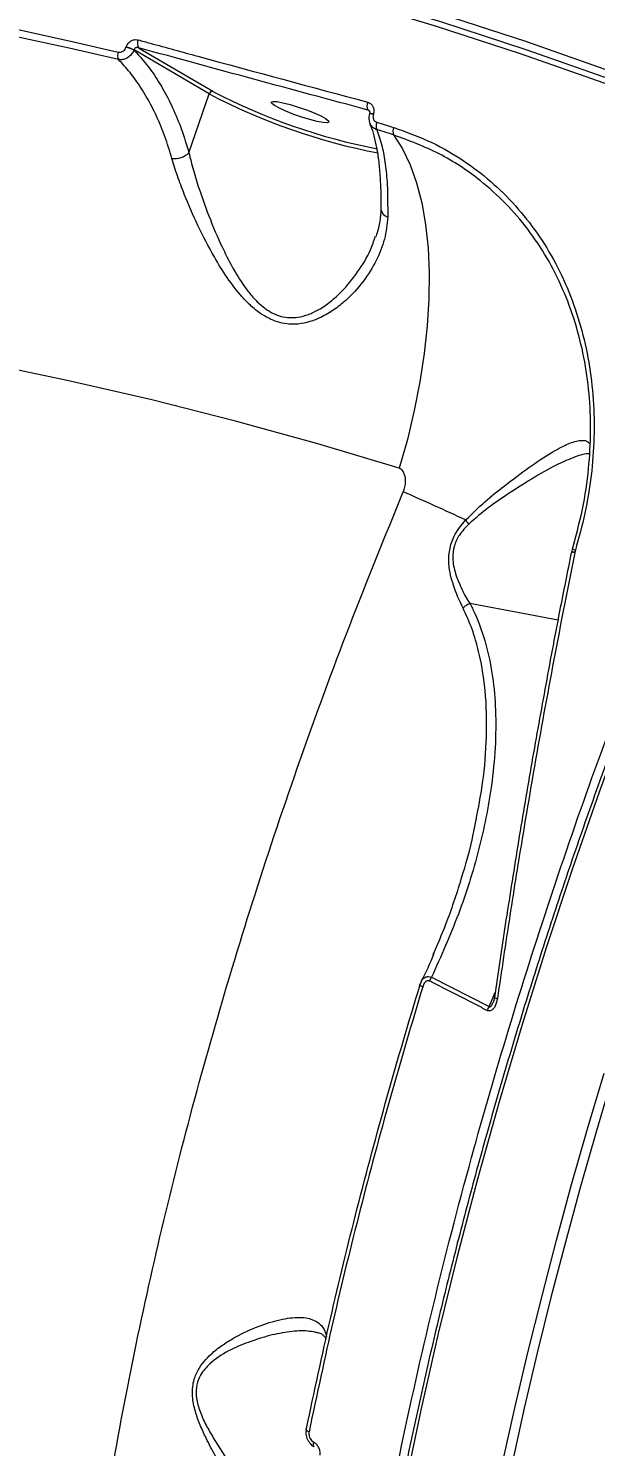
# Model space of a CAD drawing. Header units: millimetres. Extents: x -10374 to 11119, y -8221 to 9433.
# Drawn here: x -2638.8 to -2555.2, y -4947.2 to -4738.4 of the extents above; entities that cross this region are included whole.
import ezdxf

# ---------------------------------------------------------------- set-up
doc = ezdxf.new("R2010")
doc.units = ezdxf.units.MM
for name, color, linetype in [('DIKOM_ОБЪЕКТ', 7, 'Continuous'), ('DIKOM_РАЗМЕР_ЗОНА', 7, 'Continuous'), ('DIKOM_РАЗМЕР_ОБЪЕКТА', 7, 'Continuous')]:
    doc.layers.add(name, color=color, linetype=linetype)
doc.styles.add('style1', font='arial.ttf', dxfattribs={"width": 0.8})
doc.dimstyles.new('1-50', dxfattribs={"dimtxt": 300, "dimasz": 200, "dimexe": 100, "dimexo": 0, "dimgap": 100, "dimtad": 0, "dimdec": 0, "dimtxsty": 'style1', "dimcen": 0, "dimclrd": 7, "dimclre": 7, "dimadec": 1, "dimazin": 2, "dimtfac": 1, "dimtdec": 0, "dimtmove": 1, "dimatfit": 3, "dimfxl": 0, "dimlwd": 25, "dimlwe": 18, "dimarcsym": 0})

# ---------------------------------------------------------------- blocks, each defined once
blk = doc.blocks.new('*D16')
at = {"layer": 'Defpoints', "color": 0, "transparency": 16777216}
for p in [(-9045.1, 5161.67), (3694.49, 5161.67), (1813.16, -6719.94)]:
    blk.add_point(p, dxfattribs=at)
at = {"layer": 'DIKOM_РАЗМЕР_ОБЪЕКТА', "color": 7, "lineweight": 18, "transparency": 16777216}
for p, q in [((3694.49, 5161.67), (-9145.1, 5161.67)), ((1813.16, -6719.94), (-9145.1, -6719.94))]:
    blk.add_line(p, q, dxfattribs=at)
at = {"layer": 'DIKOM_РАЗМЕР_ОБЪЕКТА', "color": 7, "lineweight": 25, "transparency": 16777216}
for p, q in [((-9045.1, 4961.67), (-9045.1, -0.45)), ((-9045.1, -6519.94), (-9045.1, -1080.23))]:
    blk.add_line(p, q, dxfattribs=at)
at = {"layer": 'DIKOM_РАЗМЕР_ОБЪЕКТА', "color": 7, "transparency": 16777216}
for points in [[(-9078.43, 4961.67), (-9011.76, 4961.67), (-9045.1, 5161.67)], [(-9078.43, -6519.94), (-9011.76, -6519.94), (-9045.1, -6719.94)]]:
    blk.add_solid(points, dxfattribs=at)
at = {"layer": 'DIKOM_РАЗМЕР_ОБЪЕКТА', "color": 0, "transparency": 16777216, "insert": (-9045.1, -540.34), "char_height": 300, "attachment_point": 5, "rotation": 90, "style": 'style1'}
blk.add_mtext('11900', dxfattribs=at)
blk = doc.blocks.new('*D13')
at = {"layer": 'Defpoints', "color": 0, "transparency": 16777216}
for p in [(-10176.97, 7112.81), (3082.33, 7112.81), (2015.48, -8221.4)]:
    blk.add_point(p, dxfattribs=at)
at = {"layer": 'DIKOM_РАЗМЕР_ЗОНА', "color": 7, "lineweight": 18, "transparency": 16777216}
for p, q in [((3082.33, 7112.81), (-10276.97, 7112.81)), ((2015.48, -8221.4), (-10276.97, -8221.4))]:
    blk.add_line(p, q, dxfattribs=at)
at = {"layer": 'DIKOM_РАЗМЕР_ЗОНА', "color": 7, "lineweight": 25, "transparency": 16777216}
for p, q in [((-10176.97, 6912.81), (-10176.97, -14.41)), ((-10176.97, -8021.4), (-10176.97, -1094.19))]:
    blk.add_line(p, q, dxfattribs=at)
at = {"layer": 'DIKOM_РАЗМЕР_ЗОНА', "color": 7, "transparency": 16777216}
for points in [[(-10210.3, 6912.81), (-10143.64, 6912.81), (-10176.97, 7112.81)], [(-10210.3, -8021.4), (-10143.64, -8021.4), (-10176.97, -8221.4)]]:
    blk.add_solid(points, dxfattribs=at)
at = {"layer": 'DIKOM_РАЗМЕР_ЗОНА', "color": 0, "transparency": 16777216, "insert": (-10176.97, -554.3), "char_height": 300, "attachment_point": 5, "rotation": 90, "style": 'style1'}
blk.add_mtext('15300', dxfattribs=at)

msp = doc.modelspace()

# ---------------------------------------------------------------- linework, layer by layer
at = {"layer": 'DIKOM_ОБЪЕКТ', "color": 7, "linetype": 'Continuous', "lineweight": 15}
for p, q in [((-2624.37, -4741.15), (-2624.37, -4741.13)), ((-2623.2, -4741.54), (-2623.21, -4741.56)), ((-2612.13, -4748.01), (-2623.2, -4741.54)), ((-2622.53, -4741.23), (-2611.57, -4747.64)), ((-2615.11, -4756.69), (-2612.13, -4748.01)), ((-2588.46, -4750.65), (-2588.7, -4750.4)), ((-2588.48, -4750.92), (-2588.49, -4750.95)), ((-2587.92, -4751.01), (-2587.93, -4751.04)), ((-2586.82, -4764.95), (-2586.82, -4764.98)), ((-2558.74, -4815.47), (-2558.75, -4815.52)), ((-2558.24, -4815.52), (-2558.25, -4815.57)), ((-2558.16, -4815.17), (-2558.24, -4815.52)), ((-2573.72, -4823), (-2560.72, -4825.43)), ((-2580.9, -4878.72), (-2581.06, -4879.16)), ((-2579.34, -4878.04), (-2570.86, -4882.37)), ((-2570.86, -4882.37), (-2569.97, -4880.3))]:
    msp.add_line(p, q, dxfattribs=at)
at = {"layer": 'DIKOM_ОБЪЕКТ', "color": 7, "linetype": 'Continuous', "lineweight": 15, "flags": 128}
for points in [[(-2518.14, -4760.97), (-2529.85, -4755.89), (-2541.77, -4751.06), (-2553.9, -4746.46), (-2566.25, -4742.12), (-2578.79, -4738.03), (-2591.52, -4734.2), (-2604.43, -4730.62), (-2617.51, -4727.3), (-2630.76, -4724.24), (-2644.17, -4721.45), (-2657.72, -4718.92), (-2671.41, -4716.66), (-2685.22, -4714.67), (-2699.16, -4712.94), (-2713.21, -4711.49), (-2727.36, -4710.31), (-2741.6, -4709.4), (-2755.92, -4708.77), (-2770.32, -4708.4), (-2784.78, -4708.32), (-2799.3, -4708.5)], [(-2799.25, -4706.56), (-2784.69, -4706.37), (-2770.19, -4706.46), (-2755.75, -4706.82), (-2741.38, -4707.46), (-2727.09, -4708.37), (-2712.9, -4709.55), (-2698.81, -4711.01), (-2684.83, -4712.74), (-2670.97, -4714.74), (-2657.24, -4717.01), (-2643.65, -4719.54), (-2630.21, -4722.34), (-2616.92, -4725.41), (-2603.79, -4728.74), (-2590.84, -4732.33), (-2578.07, -4736.18), (-2565.5, -4740.28), (-2553.12, -4744.63), (-2540.94, -4749.24), (-2528.98, -4754.09), (-2517.25, -4759.18)], [(-2799.08, -4707.77), (-2784.53, -4707.58), (-2770.04, -4707.67), (-2755.6, -4708.03), (-2741.24, -4708.67), (-2726.97, -4709.58), (-2712.79, -4710.76), (-2698.71, -4712.22), (-2684.73, -4713.95), (-2670.88, -4715.94), (-2657.16, -4718.21), (-2643.58, -4720.74), (-2630.15, -4723.55), (-2616.87, -4726.61), (-2603.75, -4729.94), (-2590.81, -4733.52), (-2578.05, -4737.37), (-2565.48, -4741.47), (-2553.11, -4745.82), (-2540.94, -4750.42), (-2528.99, -4755.27), (-2517.26, -4760.36)], [(-2684.82, -4730.79), (-2677.26, -4731.89), (-2669.74, -4733.07), (-2662.26, -4734.33), (-2654.82, -4735.68), (-2647.42, -4737.1), (-2640.07, -4738.61), (-2632.77, -4740.19), (-2625.51, -4741.86)], [(-2625.5, -4742.96), (-2632.75, -4741.29), (-2640.05, -4739.71), (-2647.4, -4738.2), (-2654.79, -4736.78), (-2662.22, -4735.44), (-2669.7, -4734.18), (-2677.21, -4733), (-2684.77, -4731.9)], [(-2600.18, -4749.59), (-2598.99, -4749.95), (-2597.78, -4750.38), (-2596.65, -4750.82), (-2595.68, -4751.26), (-2594.97, -4751.66), (-2594.55, -4751.97), (-2594.48, -4752.18), (-2594.75, -4752.28), (-2595.34, -4752.24), (-2596.21, -4752.08), (-2597.28, -4751.81), (-2598.46, -4751.45), (-2599.67, -4751.03), (-2600.81, -4750.58), (-2601.77, -4750.14), (-2602.49, -4749.75), (-2602.9, -4749.44), (-2602.97, -4749.22), (-2602.7, -4749.13), (-2602.11, -4749.16), (-2601.25, -4749.32), (-2600.18, -4749.59)], [(-2587.42, -4752.19), (-2587.11, -4752.29), (-2586.8, -4752.39), (-2586.48, -4752.48), (-2586.17, -4752.58), (-2585.86, -4752.67), (-2585.55, -4752.77), (-2585.24, -4752.87), (-2584.93, -4752.97)], [(-2584.95, -4754.06), (-2585.26, -4753.96), (-2585.57, -4753.86), (-2585.88, -4753.77), (-2586.19, -4753.67), (-2586.5, -4753.57), (-2586.81, -4753.48), (-2587.12, -4753.38), (-2587.44, -4753.29)], [(-2584.95, -4754.06), (-2583.65, -4756.1), (-2582.52, -4758.46), (-2581.57, -4761.12), (-2580.81, -4764.07), (-2580.24, -4767.27), (-2579.87, -4770.71), (-2579.71, -4774.36), (-2579.75, -4778.18), (-2579.99, -4782.15), (-2580.43, -4786.24), (-2581.07, -4790.42), (-2581.9, -4794.65), (-2582.92, -4798.9), (-2584.11, -4803.14)], [(-2516.43, -4761.38), (-2521.8, -4772.3), (-2527, -4783.32), (-2532.04, -4794.41), (-2536.91, -4805.58), (-2541.61, -4816.82), (-2546.14, -4828.1), (-2550.48, -4839.43), (-2554.64, -4850.8), (-2558.62, -4862.19), (-2562.4, -4873.59), (-2565.99, -4885), (-2569.39, -4896.41), (-2572.58, -4907.8), (-2575.57, -4919.17), (-2578.36, -4930.5), (-2580.94, -4941.8), (-2583.31, -4953.04)], [(-2584.11, -4803.14), (-2596.1, -4799.54), (-2608.25, -4796.18), (-2620.57, -4793.07), (-2633.04, -4790.19), (-2645.66, -4787.56), (-2658.41, -4785.19), (-2671.29, -4783.05), (-2684.29, -4781.18), (-2697.4, -4779.55), (-2710.62, -4778.17), (-2723.93, -4777.05)], [(-2558.63, -4815.02), (-2558.63, -4815.02), (-2558.6, -4815.02)], [(-2581.08, -4879.16), (-2581.07, -4879.14), (-2581.04, -4879.12)], [(-2580.66, -4879.47), (-2580.77, -4879.41), (-2580.88, -4879.36), (-2580.96, -4879.31), (-2581.02, -4879.26), (-2581.06, -4879.21), (-2581.08, -4879.17), (-2581.08, -4879.16)], [(-2570.53, -4957.47), (-2568.83, -4949.38), (-2567.02, -4941.26), (-2565.1, -4933.12), (-2563.07, -4924.96), (-2560.94, -4916.78), (-2558.71, -4908.59), (-2556.37, -4900.38), (-2553.92, -4892.17)], [(-2552.63, -4892.51), (-2555.07, -4900.7), (-2557.4, -4908.89), (-2559.63, -4917.06), (-2561.76, -4925.22), (-2563.78, -4933.37), (-2565.7, -4941.49), (-2567.5, -4949.59), (-2569.2, -4957.67)], [(-2597.82, -4944.59), (-2597.82, -4944.57), (-2597.78, -4944.52)], [(-2597.41, -4944.97), (-2597.53, -4944.92), (-2597.63, -4944.86), (-2597.71, -4944.8), (-2597.77, -4944.74), (-2597.81, -4944.68), (-2597.82, -4944.62), (-2597.82, -4944.59)], [(-2596.76, -4946.47), (-2596.8, -4946.68), (-2596.81, -4946.86), (-2596.78, -4947.01), (-2596.72, -4947.12), (-2596.66, -4947.17)]]:
    msp.add_lwpolyline(points, dxfattribs=at)
at = {"layer": 'DIKOM_ОБЪЕКТ', "color": 7, "linetype": 'Continuous', "lineweight": 15}
for centre, radius, start, end in [((-2626.16, -4748.07), 7.17, 65.669, 75.5333), ((-2626.17, -4748.1), 7.18, 65.6747, 75.5191), ((-2621.47, -4740.61), 1.22, 153.6018, 210.1725), ((-2624.11, -4742.4), 1.5, 159.036, 201.9585), ((-2611.63, -4748.15), 0.513, 82.5037, 164.6179), ((-2570.36, -4668.42), 89.89, 242.3108, 259.1754), ((-2571.09, -4670.52), 87.1, 242.3093, 259.2451), ((-2587.72, -4749.76), 1.17, 153.5492, 213.1892), ((-2588.4, -4752.18), 1.24, 67.889, 94.1456), ((-2588.39, -4752.16), 1.24, 67.9665, 94.1641), ((-2586.21, -4752.76), 1.33, 154.9583, 203.2396), ((-2583.73, -4753.53), 1.33, 154.7256, 203.2712), ((-2617.25, -4754.44), 3.11, 263.3125, 313.4426), ((-2585.41, -4764.79), 1.42, 187.9728, 253.1329), ((-2754.63, -5198.62), 427.73, 65.0691, 66.419), ((-2570.64, -4808.37), 4.4, 212.8067, 222.7419), ((-2558.85, -4818.1), 2.6, 76.7803, 87.7733), ((-2558.69, -4817.46), 1.99, 76.892, 91.3277), ((-2557.05, -4811.1), 4.22, 248.0234, 254.7764), ((-2577.79, -4879.27), 1.98, 141.5582, 161.0581), ((-2569.6, -4880.33), 0.852, 234.9498, 266.7355), ((-2569.37, -4883.61), 1.94, 140.1644, 160.1038)]:
    msp.add_arc(centre, radius, start, end, dxfattribs=at)
for points, knots in [([(-2625.51, -4741.86), (-2625.51, -4741.86), (-2625.41, -4741.88), (-2625.2, -4741.9), (-2624.94, -4741.82), (-2624.7, -4741.66), (-2624.5, -4741.45), (-2624.41, -4741.25), (-2624.37, -4741.15)], [0, 0, 0, 0, 0.004814, 0.219705, 0.435809, 0.568539, 0.793792, 1, 1, 1, 1]), ([(-2623.21, -4741.56), (-2623.3, -4741.75), (-2623.49, -4742.13), (-2623.9, -4742.54), (-2624.38, -4742.84), (-2624.91, -4743.02), (-2625.3, -4742.98), (-2625.5, -4742.96)], [0, 0, 0, 0, 0.20439, 0.43008, 0.563225, 0.780178, 1, 1, 1, 1]), ([(-2624.37, -4741.13), (-2624.33, -4741.03), (-2624.23, -4740.77), (-2623.95, -4740.42), (-2623.53, -4740.13), (-2623.04, -4739.99), (-2622.73, -4740.05), (-2622.57, -4740.07)], [0, 0, 0, 0, 0.134326, 0.346946, 0.563349, 0.781868, 1, 1, 1, 1]), ([(-2623.21, -4741.56), (-2622.32, -4742.55), (-2620.81, -4744.25), (-2618.95, -4747.18), (-2617.47, -4750.05), (-2616.17, -4753.2), (-2615.46, -4755.53), (-2615.11, -4756.69)], [0, 0, 0, 0, 0.25905, 0.441632, 0.6242, 0.812097, 1, 1, 1, 1]), ([(-2622.53, -4741.23), (-2622.59, -4741.21), (-2622.72, -4741.19), (-2622.9, -4741.21), (-2623.06, -4741.3), (-2623.16, -4741.42), (-2623.19, -4741.5), (-2623.2, -4741.54)], [0, 0, 0, 0, 0.231322, 0.45584, 0.668747, 0.872329, 1, 1, 1, 1]), ([(-2622.57, -4740.07), (-2621.98, -4740.23), (-2619.05, -4741.04), (-2607.72, -4744.14), (-2597.09, -4747), (-2588.77, -4749.24)], [0, 0, 0, 0, 0.051723, 0.258562, 1, 1, 1, 1]), ([(-2588.7, -4750.4), (-2594.31, -4748.9), (-2605.52, -4745.88), (-2616.86, -4742.78), (-2622.53, -4741.23)], [0, 0, 0, 0, 0.499915, 1, 1, 1, 1]), ([(-2617.61, -4757.53), (-2617.94, -4756.43), (-2618.61, -4754.25), (-2619.87, -4751.24), (-2621.31, -4748.43), (-2622.91, -4745.97), (-2624.33, -4744.18), (-2625.21, -4743.27), (-2625.5, -4742.96)], [0, 0, 0, 0, 0.182792, 0.36559, 0.553737, 0.741896, 0.914186, 1, 1, 1, 1]), ([(-2588.77, -4749.24), (-2588.63, -4749.29), (-2588.34, -4749.41), (-2588.02, -4749.76), (-2587.85, -4750.21), (-2587.82, -4750.65), (-2587.9, -4750.91), (-2587.92, -4751.01)], [0, 0, 0, 0, 0.218203, 0.436715, 0.652974, 0.865706, 1, 1, 1, 1]), ([(-2588.54, -4750.5), (-2588.55, -4750.49), (-2588.59, -4750.43), (-2588.66, -4750.42), (-2588.7, -4750.4)], [0, 0, 0, 0, 0.296443, 1, 1, 1, 1]), ([(-2588.49, -4750.95), (-2588.49, -4750.95), (-2588.59, -4751.2), (-2588.64, -4751.71), (-2588.5, -4752.16), (-2588.43, -4752.36)], [0, 0, 0, 0, 0.003379, 0.556299, 1, 1, 1, 1]), ([(-2588.54, -4750.5), (-2588.53, -4750.51), (-2588.49, -4750.53), (-2588.46, -4750.62), (-2588.44, -4750.76), (-2588.46, -4750.86), (-2588.48, -4750.92), (-2588.48, -4750.92)], [0, 0, 0, 0, 0.176823, 0.516092, 0.756916, 0.970561, 1, 1, 1, 1]), ([(-2587.93, -4751.04), (-2587.94, -4751.05), (-2587.97, -4751.17), (-2588, -4751.41), (-2587.95, -4751.68), (-2587.83, -4751.91), (-2587.66, -4752.09), (-2587.49, -4752.16), (-2587.42, -4752.19)], [0, 0, 0, 0, 0.033915, 0.252242, 0.470389, 0.598119, 0.819495, 1, 1, 1, 1]), ([(-2588.47, -4752.41), (-2588.37, -4752.62), (-2588.11, -4753.24), (-2587.73, -4754.59), (-2587.35, -4756.42), (-2587.06, -4758.54), (-2586.89, -4760.93), (-2586.81, -4763.09), (-2586.84, -4764.52), (-2586.85, -4764.99)], [0, 0, 0, 0, 0.084984, 0.247286, 0.411746, 0.578461, 0.74698, 0.916666, 1, 1, 1, 1]), ([(-2587.44, -4753.29), (-2587.59, -4753.22), (-2587.93, -4753.07), (-2588.26, -4752.73), (-2588.38, -4752.47), (-2588.42, -4752.39)], [0, 0, 0, 0, 0.363934, 0.811794, 1, 1, 1, 1]), ([(-2587.44, -4753.29), (-2587.15, -4754.08), (-2586.63, -4755.55), (-2586.15, -4758.32), (-2585.81, -4761.67), (-2585.82, -4764.5), (-2585.82, -4766.15)], [0, 0, 0, 0, 0.258074, 0.475, 0.694074, 1, 1, 1, 1]), ([(-2558.6, -4815.02), (-2558.07, -4813.07), (-2557, -4809.17), (-2556.15, -4803.33), (-2555.83, -4797.64), (-2556.06, -4792.14), (-2556.82, -4786.78), (-2558.12, -4781.62), (-2559.95, -4776.7), (-2562.28, -4772.1), (-2565.11, -4767.88), (-2568.4, -4764.07), (-2572.67, -4760.22), (-2578.1, -4756.6), (-2582.67, -4754.91), (-2584.95, -4754.06)], [0, 0, 0, 0, 0.076608, 0.153217, 0.224231, 0.295474, 0.366489, 0.437486, 0.508711, 0.579714, 0.650701, 0.721912, 0.792904, 0.896455, 1, 1, 1, 1]), ([(-2584.93, -4752.97), (-2583.23, -4753.57), (-2579.84, -4754.77), (-2575.23, -4757.35), (-2571.05, -4760.42), (-2567.36, -4763.94), (-2564.09, -4767.92), (-2561.32, -4772.33), (-2559.05, -4777.1), (-2557.3, -4782.18), (-2556.1, -4787.51), (-2555.45, -4793.02), (-2555.33, -4798.61), (-2555.76, -4804.2), (-2556.66, -4809.75), (-2557.66, -4813.37), (-2558.16, -4815.17)], [0, 0, 0, 0, 0.075111, 0.150212, 0.221281, 0.292577, 0.363644, 0.434773, 0.506124, 0.57725, 0.648341, 0.719659, 0.790753, 0.860431, 0.930317, 1, 1, 1, 1]), ([(-2585.82, -4766.15), (-2585.93, -4767.24), (-2586.15, -4769.42), (-2587.44, -4772.63), (-2589.36, -4775.72), (-2591.57, -4778.13), (-2593.73, -4779.85), (-2595.49, -4780.89), (-2597.27, -4781.6), (-2599.29, -4782.02), (-2601.73, -4781.86), (-2604.07, -4780.77), (-2605.9, -4779.34), (-2607.66, -4777.53), (-2609.52, -4775.09), (-2611.69, -4771.55), (-2613.85, -4767.4), (-2615.59, -4763.37), (-2616.84, -4760.07), (-2617.35, -4758.37), (-2617.61, -4757.53)], [0, 0, 0, 0, 0.072774, 0.145626, 0.222089, 0.298516, 0.340925, 0.383292, 0.416486, 0.449613, 0.49864, 0.547788, 0.580847, 0.613967, 0.671085, 0.728315, 0.813204, 0.898074, 0.949047, 1, 1, 1, 1]), ([(-2615.11, -4756.69), (-2614.9, -4757.54), (-2614.48, -4759.25), (-2613.45, -4762.54), (-2611.99, -4766.57), (-2610.2, -4770.71), (-2608.34, -4774.25), (-2606.77, -4776.68), (-2605.22, -4778.49), (-2603.64, -4779.9), (-2601.53, -4780.95), (-2599.31, -4781.03), (-2597.47, -4780.52), (-2595.84, -4779.74), (-2594.21, -4778.61), (-2592.2, -4776.79), (-2590.15, -4774.25), (-2588.47, -4771.48), (-2587.86, -4769.67), (-2587.64, -4769.01)], [0, 0, 0, 0, 0.057502, 0.11574, 0.210873, 0.308493, 0.371628, 0.435993, 0.471272, 0.507408, 0.55906, 0.610625, 0.645943, 0.682291, 0.729094, 0.776571, 0.862252, 0.949806, 1, 1, 1, 1]), ([(-2546.3, -5232.96), (-2548.47, -5230.52), (-2553.53, -5224.84), (-2560.65, -5214.59), (-2567.78, -5202.5), (-2574.16, -5189.34), (-2579.8, -5175.23), (-2584.66, -5160.2), (-2588.72, -5144.31), (-2591.96, -5127.57), (-2594.39, -5110.01), (-2596, -5091.7), (-2596.79, -5072.73), (-2596.76, -5053.18), (-2595.9, -5033.12), (-2594.2, -5012.55), (-2591.66, -4991.53), (-2588.32, -4970.13), (-2584.18, -4948.44), (-2579.26, -4926.58), (-2573.85, -4905.62), (-2568.04, -4885.61), (-2561.98, -4866.57), (-2555.37, -4847.52), (-2548.24, -4828.55), (-2540.66, -4809.82), (-2532.64, -4791.38), (-2525.13, -4775.13), (-2520.17, -4765.07), (-2518.14, -4760.97)], [0, 0, 0, 0, 0.029785, 0.069149, 0.108637, 0.148188, 0.18774, 0.227228, 0.266592, 0.305956, 0.345445, 0.384997, 0.424548, 0.464037, 0.503401, 0.542765, 0.582254, 0.621805, 0.661357, 0.700845, 0.74021, 0.774061, 0.808091, 0.842162, 0.876233, 0.910264, 0.943651, 0.977039, 1, 1, 1, 1]), ([(-2516.89, -4761.21), (-2517.79, -4763.02), (-2520.39, -4768.25), (-2524.6, -4776.98), (-2529.45, -4787.43), (-2534.16, -4797.94), (-2538.71, -4808.51), (-2543.11, -4819.14), (-2547.35, -4829.82), (-2551.44, -4840.53), (-2555.35, -4851.27), (-2559.1, -4862.03), (-2562.68, -4872.81), (-2566.08, -4883.59), (-2569.31, -4894.37), (-2572.37, -4905.14), (-2575.24, -4915.89), (-2577.93, -4926.62), (-2580.44, -4937.31), (-2582.76, -4947.95), (-2584.89, -4958.55), (-2586.83, -4969.09), (-2588.58, -4979.55), (-2590.14, -4989.95), (-2591.51, -5000.26), (-2592.68, -5010.49), (-2593.65, -5020.61), (-2594.43, -5030.63), (-2595.02, -5040.54), (-2595.4, -5050.32), (-2595.59, -5059.98), (-2595.58, -5069.51), (-2595.37, -5078.89), (-2594.96, -5088.12), (-2594.36, -5097.2), (-2593.56, -5106.11), (-2592.56, -5114.86), (-2591.37, -5123.42), (-2589.98, -5131.81), (-2588.4, -5140.01), (-2586.62, -5148.01), (-2584.65, -5155.81), (-2582.5, -5163.4), (-2580.15, -5170.78), (-2577.62, -5177.94), (-2574.9, -5184.88), (-2572, -5191.59), (-2568.92, -5198.07), (-2565.65, -5204.3), (-2562.22, -5210.29), (-2558.61, -5216.03), (-2554.83, -5221.52), (-2550.87, -5226.74), (-2547.64, -5230.71), (-2545.68, -5232.85), (-2545.15, -5233.44)], [0, 0, 0, 0, 0.01014, 0.029404, 0.048668, 0.067933, 0.087197, 0.106462, 0.125727, 0.144992, 0.164257, 0.183522, 0.202787, 0.222053, 0.241318, 0.260584, 0.27985, 0.299116, 0.318383, 0.33765, 0.356917, 0.376184, 0.395452, 0.414721, 0.43399, 0.453259, 0.472529, 0.491799, 0.51107, 0.530341, 0.549613, 0.568886, 0.588159, 0.607432, 0.626707, 0.645981, 0.665256, 0.684532, 0.703808, 0.723084, 0.74236, 0.761636, 0.780911, 0.800186, 0.819461, 0.838733, 0.858005, 0.877274, 0.896541, 0.915805, 0.935065, 0.954321, 0.973573, 0.992819, 1, 1, 1, 1]), ([(-2586.81, -4764.95), (-2586.85, -4765.56), (-2586.94, -4766.82), (-2587.25, -4768.21), (-2587.56, -4768.97), (-2587.61, -4769.09)], [0, 0, 0, 0, 0.441448, 0.910678, 1, 1, 1, 1]), ([(-2574.33, -4810.75), (-2573.39, -4809.84), (-2571.49, -4807.98), (-2568.28, -4805.43), (-2564.91, -4802.91), (-2561.84, -4800.88), (-2559.38, -4799.54), (-2557.65, -4799), (-2556.54, -4799), (-2556.16, -4799.38), (-2556.02, -4799.52)], [0, 0, 0, 0, 0.114604, 0.232178, 0.393105, 0.558719, 0.693344, 0.831581, 0.940174, 1, 1, 1, 1]), ([(-2556.1, -4801.01), (-2556.11, -4801.01), (-2556.68, -4800.95), (-2558.16, -4801.42), (-2560.78, -4802.52), (-2564.09, -4804.34), (-2567.59, -4806.59), (-2570.95, -4808.84), (-2572.9, -4810.52), (-2573.87, -4811.35)], [0, 0, 0, 0, 0.00337, 0.16656, 0.329905, 0.527478, 0.725141, 0.862776, 1, 1, 1, 1]), ([(-2583.52, -4806.61), (-2583.43, -4806.37), (-2583.25, -4805.87), (-2583.16, -4805.13), (-2583.21, -4804.48), (-2583.35, -4803.94), (-2583.58, -4803.53), (-2583.85, -4803.26), (-2584.03, -4803.18), (-2584.11, -4803.14)], [0, 0, 0, 0, 0.194329, 0.403648, 0.553861, 0.690971, 0.834979, 0.921842, 1, 1, 1, 1]), ([(-2586.36, -5181.32), (-2588.44, -5179.11), (-2593.18, -5174.08), (-2599.82, -5165.07), (-2606.42, -5154.59), (-2612.39, -5143.1), (-2617.71, -5130.62), (-2622.34, -5117.18), (-2626.26, -5102.75), (-2629.41, -5087.35), (-2631.77, -5070.93), (-2633.28, -5053.71), (-2633.91, -5036.1), (-2633.71, -5018.29), (-2632.75, -5000.39), (-2631.03, -4981.89), (-2628.51, -4962.83), (-2625.2, -4943.27), (-2621.19, -4923.76), (-2616.55, -4904.36), (-2611.32, -4885.15), (-2605.41, -4865.69), (-2598.8, -4846.04), (-2591.54, -4826.26), (-2586.19, -4813.16), (-2583.52, -4806.61)], [0, 0, 0, 0, 0.033609, 0.076307, 0.119037, 0.161734, 0.205664, 0.24963, 0.293559, 0.339077, 0.384596, 0.430768, 0.476941, 0.520306, 0.563706, 0.607073, 0.651702, 0.696369, 0.741, 0.783581, 0.826194, 0.868776, 0.912505, 0.956269, 1, 1, 1, 1]), ([(-2574.72, -4823.73), (-2575.22, -4822.65), (-2575.93, -4821.14), (-2576.57, -4818.88), (-2576.85, -4817.15), (-2576.79, -4815.15), (-2576.03, -4812.91), (-2575.04, -4811.54), (-2574.41, -4810.84), (-2574.33, -4810.75)], [0, 0, 0, 0, 0.286526, 0.400289, 0.516306, 0.657471, 0.799401, 0.976364, 1, 1, 1, 1]), ([(-2573.87, -4811.35), (-2574.36, -4811.86), (-2575.24, -4812.77), (-2576.09, -4814.55), (-2576.33, -4816.59), (-2575.85, -4818.8), (-2574.89, -4820.99), (-2574.19, -4822.37), (-2573.73, -4823), (-2573.73, -4823)], [0, 0, 0, 0, 0.15954, 0.287527, 0.415043, 0.593471, 0.796224, 0.999717, 1, 1, 1, 1]), ([(-2558.25, -4815.57), (-2558.38, -4816.22), (-2559.04, -4819.49), (-2560.72, -4827.99), (-2563.18, -4841.11), (-2565.7, -4855.68), (-2567.85, -4869.04), (-2569.05, -4877.13), (-2569.65, -4881.18)], [0, 0, 0, 0, 0.029988, 0.149947, 0.390054, 0.630162, 0.81508, 1, 1, 1, 1]), ([(-2558.75, -4815.5), (-2559.34, -4818.4), (-2560.69, -4825.11), (-2562.67, -4835.67), (-2564.73, -4847.19), (-2566.37, -4856.86), (-2567.29, -4862.7), (-2567.6, -4864.68)], [0, 0, 0, 0, 0.177246, 0.410791, 0.64473, 0.879307, 1, 1, 1, 1]), ([(-2558.63, -4815.02), (-2558.64, -4815.04), (-2558.68, -4815.19), (-2558.71, -4815.34), (-2558.74, -4815.47)], [0, 0, 0, 0, 0.168511, 1, 1, 1, 1]), ([(-2573.72, -4823), (-2573.47, -4823.5), (-2572.49, -4825.45), (-2571.25, -4829.05), (-2570.28, -4833.83), (-2569.84, -4838.92), (-2569.91, -4844.27), (-2570.59, -4851.14), (-2572.26, -4859.34), (-2575.2, -4868.78), (-2577.96, -4874.96), (-2579.34, -4878.04)], [0, 0, 0, 0, 0.031076, 0.119839, 0.208955, 0.29793, 0.396824, 0.495745, 0.663636, 0.831973, 1, 1, 1, 1]), ([(-2574.72, -4823.73), (-2574.7, -4823.7), (-2574.57, -4823.56), (-2574.26, -4823.29), (-2573.92, -4823.1), (-2573.73, -4823)], [0, 0, 0, 0, 0.084267, 0.497059, 1, 1, 1, 1]), ([(-2573.73, -4823), (-2573.73, -4823), (-2573.73, -4823), (-2573.73, -4823), (-2573.72, -4823), (-2573.72, -4823)], [0, 0, 0, 0, 0.336276, 0.776476, 1, 1, 1, 1]), ([(-2572.93, -4855.56), (-2572.58, -4853.81), (-2571.76, -4849.77), (-2571.18, -4843.45), (-2571.23, -4836.67), (-2572.07, -4831.12), (-2573.31, -4826.81), (-2574.25, -4824.75), (-2574.72, -4823.73)], [0, 0, 0, 0, 0.160173, 0.368464, 0.576644, 0.785885, 0.892967, 1, 1, 1, 1]), ([(-2579.1, -4874.71), (-2578.46, -4873.24), (-2576.89, -4869.58), (-2574.94, -4863.65), (-2573.51, -4858.74), (-2573.02, -4856.04), (-2572.93, -4855.56)], [0, 0, 0, 0, 0.234545, 0.580869, 0.926763, 1, 1, 1, 1]), ([(-2567.6, -4864.68), (-2567.9, -4866.56), (-2568.78, -4872.02), (-2569.56, -4877.46), (-2570.08, -4881.03)], [0, 0, 0, 0, 0.345716, 1, 1, 1, 1]), ([(-2578.99, -4874.58), (-2579.01, -4874.62), (-2579.56, -4876.01), (-2580.24, -4877.38), (-2580.89, -4878.71)], [0, 0, 0, 0, 0.030472, 1, 1, 1, 1]), ([(-2597.78, -4944.52), (-2596.64, -4939.14), (-2594.35, -4928.36), (-2590.34, -4912.04), (-2585.97, -4895.62), (-2582.69, -4884.62), (-2581.04, -4879.12)], [0, 0, 0, 0, 0.249123, 0.498245, 0.749124, 1, 1, 1, 1]), ([(-2580.66, -4879.47), (-2582.29, -4884.94), (-2585.55, -4895.88), (-2589.93, -4912.29), (-2593.95, -4928.68), (-2596.26, -4939.54), (-2597.41, -4944.97)], [0, 0, 0, 0, 0.24912, 0.498242, 0.749121, 1, 1, 1, 1]), ([(-2580.88, -4878.71), (-2580.85, -4878.64), (-2580.75, -4878.36), (-2580.37, -4878.06), (-2579.85, -4877.91), (-2579.49, -4878), (-2579.34, -4878.04)], [0, 0, 0, 0, 0.117687, 0.467857, 0.767512, 1, 1, 1, 1]), ([(-2579.66, -4878.63), (-2579.71, -4878.61), (-2579.82, -4878.56), (-2580.02, -4878.59), (-2580.22, -4878.7), (-2580.47, -4878.98), (-2580.58, -4879.27), (-2580.66, -4879.47)], [0, 0, 0, 0, 0.12102, 0.25198, 0.411663, 0.599247, 1, 1, 1, 1]), ([(-2571.2, -4882.95), (-2571.71, -4882.68), (-2574.27, -4881.33), (-2577.09, -4879.89), (-2579.42, -4878.74), (-2579.66, -4878.63)], [0, 0, 0, 0, 0.183215, 0.915864, 1, 1, 1, 1]), ([(-2569.65, -4881.18), (-2569.73, -4881.57), (-2569.84, -4882.12), (-2570.22, -4882.71), (-2570.53, -4882.97), (-2570.84, -4883.05), (-2571.05, -4883.02), (-2571.17, -4882.97), (-2571.2, -4882.95)], [0, 0, 0, 0, 0.402949, 0.573433, 0.745046, 0.853527, 0.961863, 1, 1, 1, 1]), ([(-2570.09, -4881.03), (-2570.1, -4881.09), (-2570.13, -4881.34), (-2570.19, -4881.59), (-2570.27, -4881.74), (-2570.27, -4881.74)], [0, 0, 0, 0, 0.261376, 0.994207, 1, 1, 1, 1]), ([(-2570.86, -4882.37), (-2570.85, -4882.38), (-2570.84, -4882.4), (-2570.81, -4882.42), (-2570.78, -4882.43), (-2570.74, -4882.43), (-2570.7, -4882.41), (-2570.6, -4882.33), (-2570.47, -4882.14), (-2570.35, -4881.92), (-2570.29, -4881.77), (-2570.27, -4881.72)], [0, 0, 0, 0, 0.044774, 0.090908, 0.137143, 0.151941, 0.201781, 0.268426, 0.532035, 0.861979, 1, 1, 1, 1]), ([(-2607.3, -4955.21), (-2608.14, -4953.8), (-2609.42, -4951.67), (-2611.24, -4948.5), (-2612.46, -4946.21), (-2613.46, -4944.04), (-2614.22, -4941.98), (-2614.68, -4939.74), (-2614.52, -4937.58), (-2613.81, -4935.89), (-2612.9, -4934.6), (-2611.71, -4933.39), (-2610.28, -4932.26), (-2608.06, -4930.88), (-2605.24, -4929.54), (-2602, -4928.47), (-2599.35, -4928.06), (-2597.34, -4928.23), (-2596.03, -4928.84), (-2595.18, -4929.74), (-2594.93, -4930.6), (-2594.83, -4930.97)], [0, 0, 0, 0, 0.092042, 0.139513, 0.186944, 0.220491, 0.254631, 0.290297, 0.326294, 0.357671, 0.386925, 0.416906, 0.45963, 0.502396, 0.590104, 0.68134, 0.774286, 0.840421, 0.907893, 0.960093, 1, 1, 1, 1]), ([(-2596.52, -4930.34), (-2596.87, -4930.27), (-2597.97, -4930.06), (-2600.23, -4930.21), (-2603.18, -4930.75), (-2606.23, -4931.72), (-2609.28, -4932.98), (-2611.73, -4934.56), (-2613.33, -4936.34), (-2614.03, -4938.02), (-2614.08, -4939.27), (-2613.92, -4940.6), (-2613.5, -4942.08), (-2612.6, -4944.02), (-2610.99, -4946.78), (-2608.77, -4950.2), (-2606.8, -4952.66), (-2606.02, -4953.92), (-2606.02, -4953.92)], [0, 0, 0, 0, 0.047409, 0.147326, 0.247628, 0.34769, 0.437071, 0.526003, 0.577352, 0.61206, 0.646497, 0.652064, 0.692201, 0.736342, 0.780653, 0.890193, 0.99991, 1, 1, 1, 1]), ([(-2596.51, -4930.3), (-2596.32, -4930.33), (-2595.86, -4930.42), (-2595.46, -4930.64), (-2595.18, -4930.92), (-2594.99, -4931.13), (-2594.92, -4931.36), (-2594.91, -4931.37)], [0, 0, 0, 0, 0.199391, 0.469129, 0.748059, 0.986977, 1, 1, 1, 1]), ([(-2597.81, -4944.6), (-2597.84, -4944.78), (-2597.91, -4945.22), (-2597.74, -4945.96), (-2597.33, -4946.65), (-2596.92, -4947.05), (-2596.68, -4947.15), (-2596.66, -4947.16)], [0, 0, 0, 0, 0.189589, 0.444037, 0.728426, 0.977132, 1, 1, 1, 1]), ([(-2597.41, -4944.97), (-2597.42, -4945.03), (-2597.45, -4945.22), (-2597.41, -4945.57), (-2597.27, -4945.95), (-2597.05, -4946.27), (-2596.86, -4946.4), (-2596.76, -4946.47)], [0, 0, 0, 0, 0.104342, 0.345273, 0.575795, 0.787811, 1, 1, 1, 1]), ([(-2596.76, -4946.47), (-2596.62, -4946.56), (-2596.35, -4946.75), (-2596.04, -4947.21), (-2595.81, -4947.77), (-2595.8, -4948.19), (-2595.8, -4948.41)], [0, 0, 0, 0, 0.232025, 0.463858, 0.71401, 1, 1, 1, 1])]:
    msp.add_open_spline(points, degree=3, knots=knots, dxfattribs=at)

# ---------------------------------------------------------------- dimensions: what is measured, and where the dimension line sits
at = {"layer": 'DIKOM_РАЗМЕР_ЗОНА'}
dim = msp.add_linear_dim(base=(-10176.97, 7112.81), p1=(2015.48, -8221.4), p2=(3082.33, 7112.81), angle=270, text='15300', dimstyle='1-50', override={"dimscale": 1, "dimtix": 0, "dimtofl": 1, "dimtmove": 1, "dimatfit": 3}, dxfattribs=at)
dim.commit()
dim.dimension.update_dxf_attribs({"geometry": '*D13', "text_midpoint": (-10176.97, -554.3), "dimtype": 160})
at = {"layer": 'DIKOM_РАЗМЕР_ОБЪЕКТА'}
dim = msp.add_linear_dim(base=(-9045.1, 5161.67), p1=(1813.16, -6719.94), p2=(3694.49, 5161.67), angle=270, text='11900', dimstyle='1-50', override={"dimscale": 1, "dimtix": 0, "dimtofl": 1, "dimtmove": 1, "dimatfit": 3}, dxfattribs=at)
dim.commit()
dim.dimension.update_dxf_attribs({"geometry": '*D16', "text_midpoint": (-9045.1, -540.34), "dimtype": 160})

doc.saveas('drawing.dxf')
